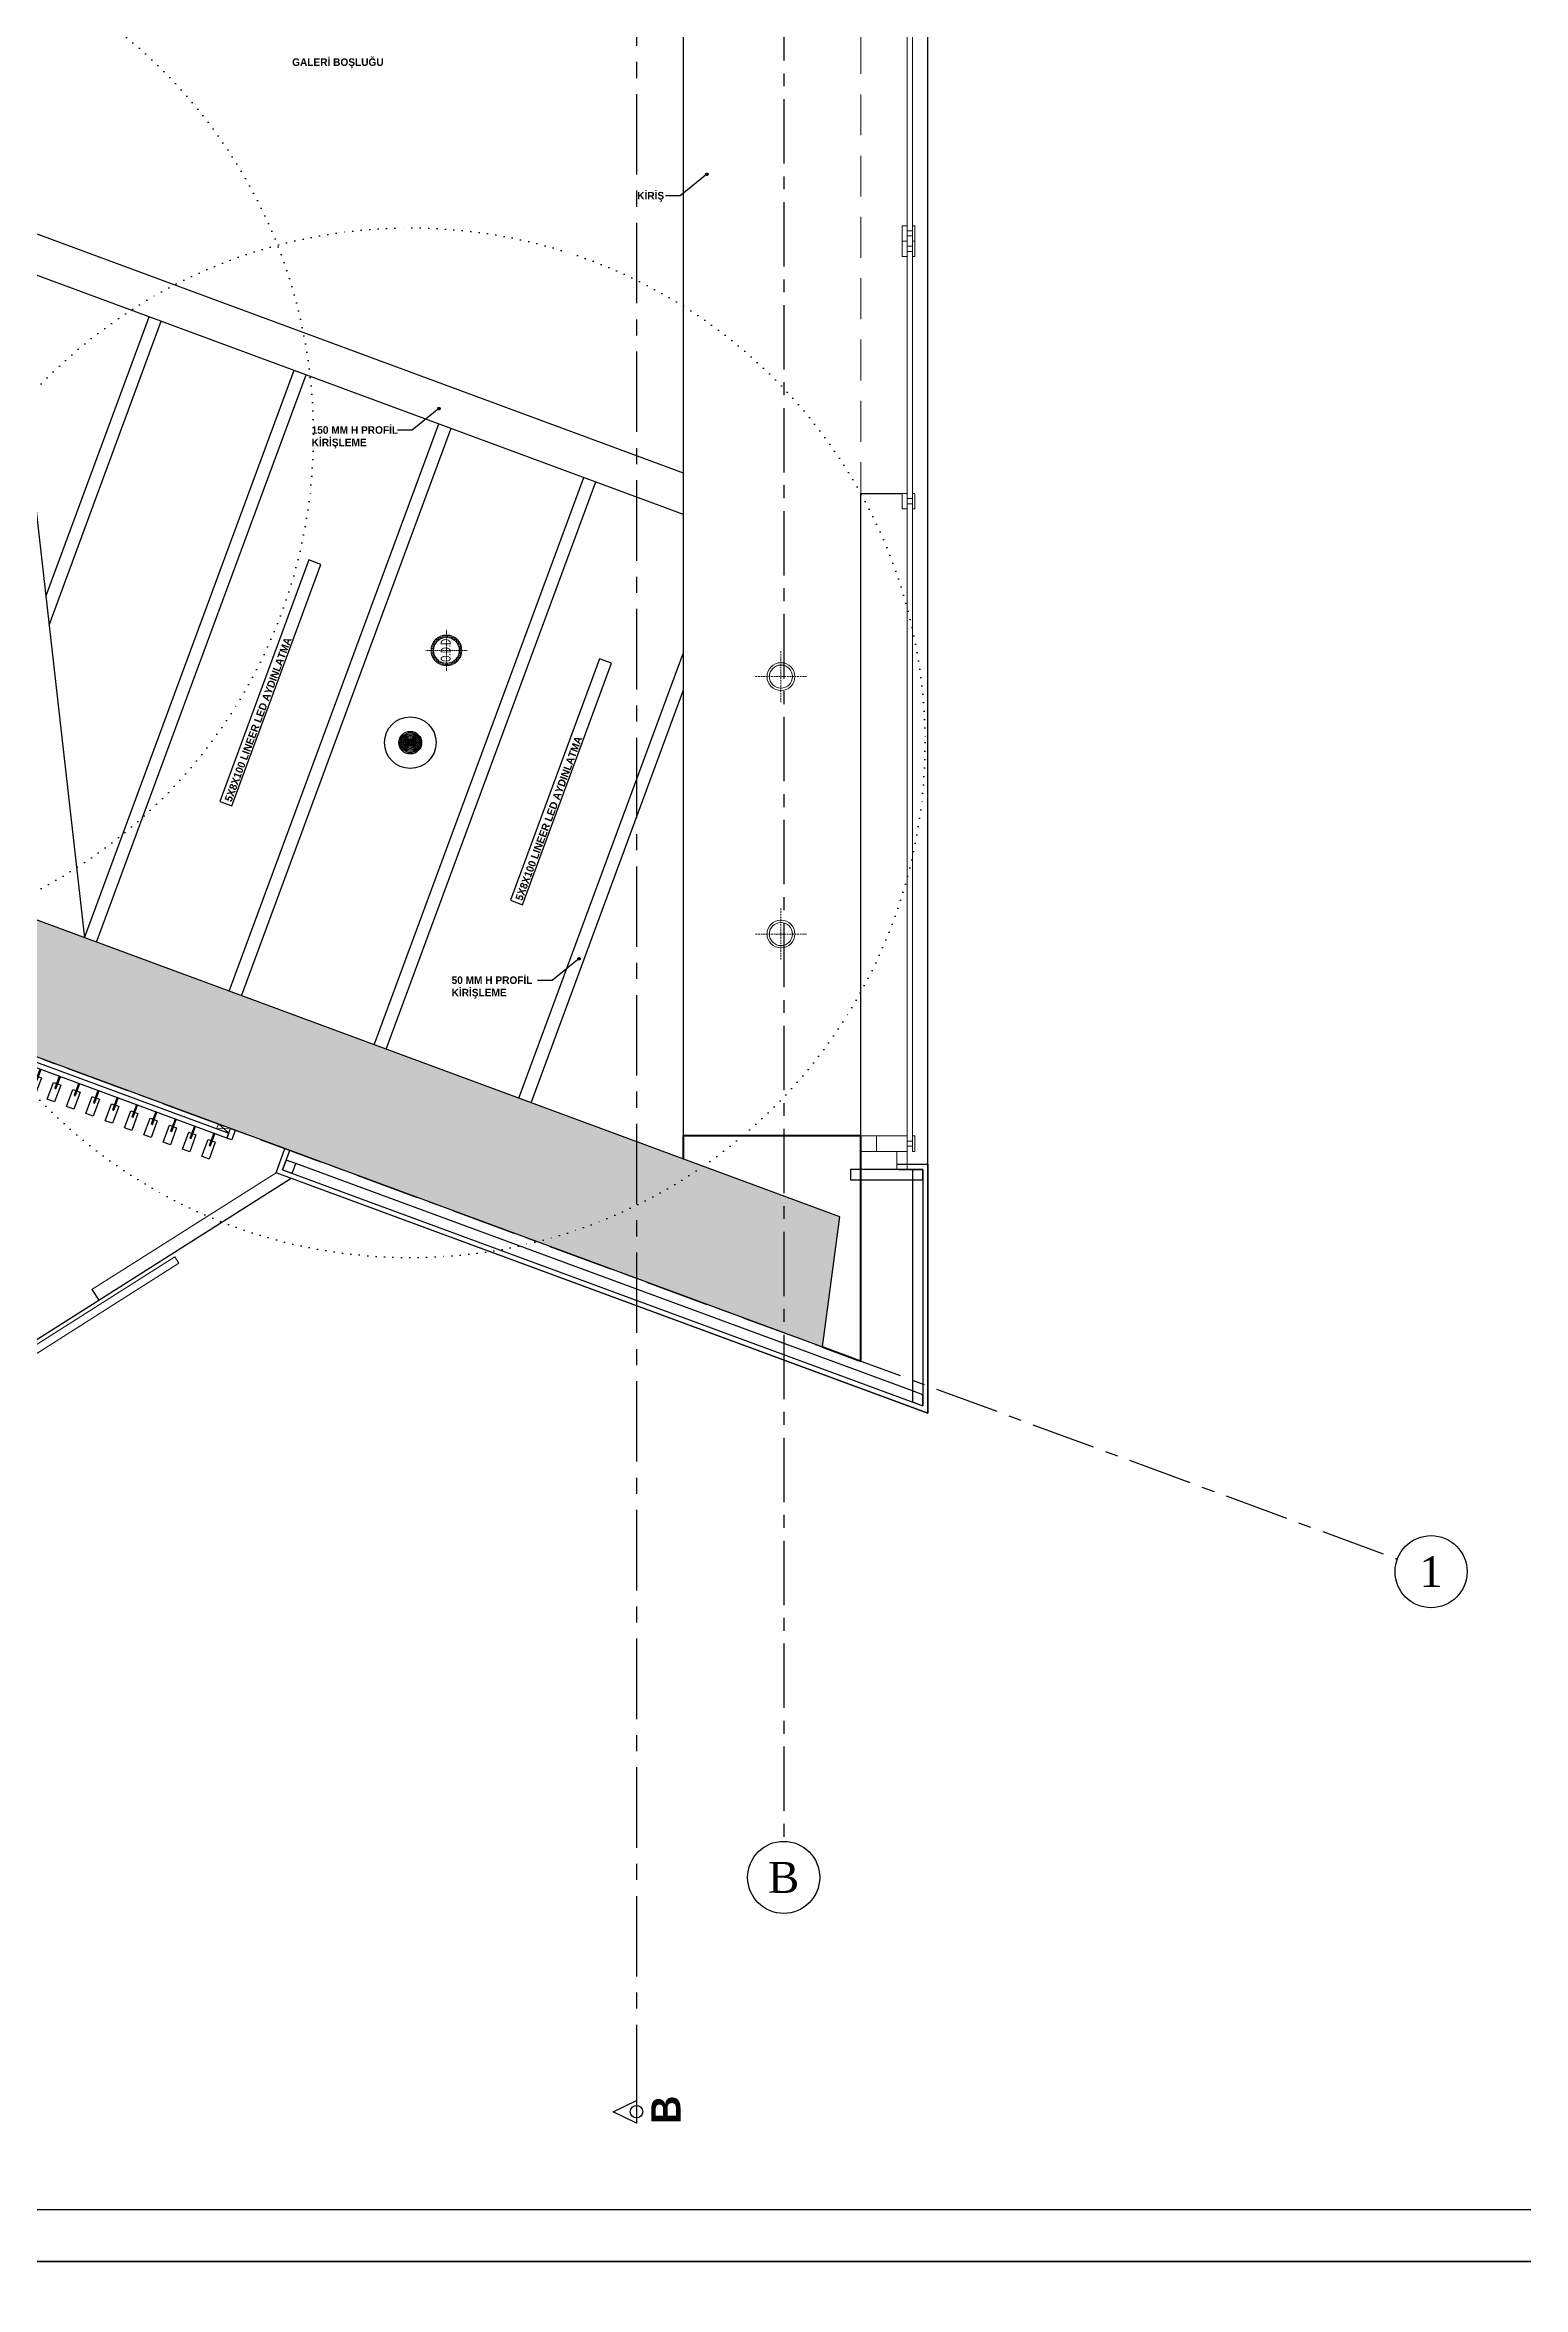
# Model space of a CAD drawing. Header units: millimetres. Extents: x 933584 to 974011, y 4545988 to 4553664.
# Drawn here: x 943651 to 944225, y 4549845 to 4550716 of the extents above; entities that cross this region are included whole.
import ezdxf
from ezdxf.enums import TextEntityAlignment as Align

# ---------------------------------------------------------------- set-up
doc = ezdxf.new("R2010")
doc.units = ezdxf.units.MM
for name, pattern in [('( Hidden )', [0.375, 0.25, -0.125]), ('CENTER', [2, 1.25, -0.25, 0.25, -0.25]), ('DOT2', [3.175, 0, -3.175]), ('HIDDEN', [9.525, 6.35, -3.175]), ('HIDDEN2', [4.7625, 3.175, -1.5875])]:
    doc.linetypes.add(name, pattern=pattern)
doc.layers.get('0').update_dxf_attribs({"color": 255})
for name, color, linetype in [('0-CSX-CXS_20', 14, 'CENTER'), ('0-HSL-HTC_200', 1, 'Continuous'), ('0-HSL-SLD', 252, 'Continuous'), ('0-LNS-SLN', 6, 'Continuous'), ('0-LNS-VLF', 11, 'Continuous'), ('0-TXT-XBX_20', 3, 'Continuous'), ('2-SPS-RCN', 2, 'Continuous'), ('2-SPS-STC', 3, 'Continuous'), ('_MSMEP_YT_SPRİNKLER-Details', 7, 'Continuous')]:
    doc.layers.add(name, color=color, linetype=linetype)
for name, color, linetype, lineweight in [('0-ONK-YANGIN DEDEKTÖRÜ', 4, 'Continuous', 5), ('12-ONK_AYDINLATMA', 1, 'Continuous', 5), ('2-SPS-IBW', 5, 'Continuous', 40), ('3-OPN-WDR', 4, 'Continuous', 18), ('_MSMEP_YT_SPRİNKLER', 1, 'Continuous', 30), ('cam kolon', 80, 'Continuous', 25), ('DOĞRAMA', 8, 'Continuous', 15), ('mimariKIRIS', 251, 'HIDDEN2', 0), ('S_PROFILE-M.', 130, 'Continuous', 0), ('SFP CAM', 8, 'Continuous', 9), ('SFP DUVAR', 8, 'Continuous', 30)]:
    doc.layers.add(name, color=color, linetype=linetype, lineweight=lineweight)
doc.styles.add('Century Gothic_B_3', font='GOTHICB.TTF', dxfattribs={"height": 4})
doc.styles.add('dim_romans_50', font='swissl.ttf', dxfattribs={"width": 0.6, "height": 5})
doc.styles.get("Standard").update_dxf_attribs({"font": 'times.ttf'})
pattern_1 = [(45, (935301.9395, 4553293.885), (-4.490128, 4.490128), []), (45, (935306.4297, 4553293.885), (-4.490128, 4.490128), [3.175, -1.5875])]

# ---------------------------------------------------------------- blocks, each defined once
blk = doc.blocks.new('A$C252E1D81')
at = {"layer": 'DOĞRAMA', "color": 253, "true_color": 0xadadad}
for points in [[(6, 20), (0, 20), (0, 21), (6, 21)], [(0, 0), (6, 0), (6, 6), (0, 6)]]:
    blk.add_lwpolyline(points, close=True, dxfattribs=at)
blk.add_lwpolyline([(6, 6), (6, 18), (4, 18), (4, 20), (2, 20), (2, 18), (0, 18), (0, 6), (6, 6)], dxfattribs=at)
blk = doc.blocks.new('XVBZDVBZDVB')
at = {"layer": '3-OPN-WDR'}
for p, q in [((934681.85, 4553286.61), (934681.84, 4553740.25)), ((934683.85, 4553289.61), (934683.85, 4553740.25))]:
    blk.add_line(p, q, dxfattribs=at)
for points in [[(934679.85, 4553640.25), (934681.85, 4553640.25), (934681.85, 4553642.25), (934683.85, 4553642.25), (934683.85, 4553644.25), (934681.85, 4553644.25), (934681.85, 4553646.25), (934679.85, 4553646.25), (934679.85, 4553640.25)], [(934679.85, 4553634.25), (934681.85, 4553634.25), (934681.85, 4553636.25), (934683.85, 4553636.25), (934683.85, 4553638.25), (934681.85, 4553638.25), (934681.85, 4553640.25), (934679.85, 4553640.25), (934679.85, 4553634.25)], [(934679.85, 4553536.25), (934681.85, 4553536.25), (934681.85, 4553538.25), (934683.85, 4553538.25), (934683.85, 4553540.25), (934681.85, 4553540.25), (934681.85, 4553542.25), (934679.85, 4553542.25), (934679.85, 4553536.25)]]:
    blk.add_lwpolyline(points, dxfattribs=at)
for points in [[(934683.85, 4553640.25), (934683.85, 4553646.25), (934684.85, 4553646.25), (934684.85, 4553640.25)], [(934683.85, 4553634.25), (934683.85, 4553640.25), (934684.85, 4553640.25), (934684.85, 4553634.25)], [(934683.85, 4553536.25), (934683.85, 4553542.25), (934684.85, 4553542.25), (934684.85, 4553536.25)], [(934681.85, 4553286.61), (934677.85, 4553286.61), (934677.85, 4553279.61), (934681.85, 4553279.61)]]:
    blk.add_lwpolyline(points, close=True, dxfattribs=at)
at = {"layer": '3-OPN-WDR', "rotation": 270.0000000133402}
blk.add_blockref('A$C252E1D81', (934663.85, 4553292.61), dxfattribs=at)
blk = doc.blocks.new('aksno_20')
at = {"layer": '0-TXT-XBX_20'}
blk.add_circle((0, 0), 7, dxfattribs=at)
blk.add_attdef('AKSNO', text='', height=6).set_placement((0, 0), align=Align.MIDDLE_CENTER)
blk = doc.blocks.new('ZVBXZDVB')
at = {"layer": '0-CSX-CXS_20', "ltscale": 20}
for points in [[(934637.85, 4552835.4), (934637.85, 4551518.59)], [(933721.5, 4552054.44), (934876.25, 4551628.21)]]:
    blk.add_lwpolyline(points, dxfattribs=at)
at = {"layer": '0-TXT-XBX_20'}
ref = blk.add_blockref('aksno_20', (934889.39, 4551623.36), dxfattribs=dict(at, xscale=2, yscale=2, zscale=2))
ref.add_attrib('AKSNO', '1', dxfattribs={"color": 7, "height": 12}).set_placement((934889.39, 4551623.36), align=Align.MIDDLE_CENTER)
ref = blk.add_blockref('aksno_20', (934637.85, 4551504.59), dxfattribs=dict(at, xscale=2, yscale=2, zscale=2))
ref.add_attrib('AKSNO', 'B', dxfattribs={"color": 7, "height": 12}).set_placement((934637.85, 4551504.59), align=Align.MIDDLE_CENTER)
blk = doc.blocks.new('xcvxcbv-flatten-1')
at = {"layer": '2-SPS-IBW'}
blk.add_lwpolyline([(934652.94, 4550373.38), (934667.85, 4550367.88), (934667.85, 4550455.35), (934598.85, 4550455.35), (934598.85, 4550446.4)], dxfattribs=at)
blk = doc.blocks.new('XCVBXCVBXZ-flatten-1')
at = {"ltscale": 0.5}
blk.add_line((934369.11, 4553233.01), (934371.79, 4553228.79), dxfattribs=at)
at = {"layer": 'cam kolon', "color": 252, "linetype": 'ByBlock'}
for p, q in [((934440.61, 4553278.33), (934444.07, 4553287.72)), ((934443.18, 4553279.52), (934445.95, 4553287.02))]:
    blk.add_line(p, q, dxfattribs=at)
at = {"layer": 'SFP CAM', "color": 252}
for p, q in [((934440.61, 4553278.33), (934369.11, 4553233.01)), ((934446.51, 4553276.16), (934371.79, 4553228.79))]:
    blk.add_line(p, q, dxfattribs=at)
blk.add_lwpolyline([(934318.44, 4553189.64), (934402.9, 4553243.18), (934401.29, 4553245.72), (934316.83, 4553192.18)], close=True, dxfattribs=at)
blk = doc.blocks.new('XVCXZVBXCVB-flatten-1')
at = {"layer": '0-LNS-SLN', "linetype": 'ByBlock'}
for p, q in [((938485.49, 4549170.68), (938734.16, 4549078.99)), ((938730.16, 4549084.73), (938490.63, 4549173.05)), ((938730.16, 4549170.77), (938710.16, 4549170.77)), ((938724.72, 4549170.77), (938734.16, 4549170.77)), ((938734.16, 4549170.77), (938734.16, 4549078.99)), ((938710.16, 4549166.77), (938730.16, 4549166.77)), ((938730.16, 4549166.77), (938730.16, 4549080.46))]:
    blk.add_line(p, q, dxfattribs=at)
for points in [[(938490.63, 4549173.05), (938486.87, 4549174.43), (938485.49, 4549170.68), (938489.24, 4549169.29)], [(938710.16, 4549170.77), (938706.16, 4549170.77), (938706.16, 4549166.77), (938710.16, 4549166.77)], [(938734.16, 4549170.77), (938730.16, 4549170.77), (938730.16, 4549166.77), (938734.16, 4549166.77)], [(938734.16, 4549083.25), (938730.16, 4549084.73), (938730.16, 4549080.46), (938734.16, 4549078.99)]]:
    blk.add_lwpolyline(points, close=True, dxfattribs=at)
at = {"layer": 'cam kolon', "color": 252, "linetype": 'ByBlock'}
blk.add_lwpolyline([(938724.16, 4549172.77), (938736.16, 4549172.77), (938736.16, 4549076.12), (938482.92, 4549169.49), (938486.39, 4549178.89)], dxfattribs=at)
blk = doc.blocks.new('vbcvbxb-flatten-1')
for points in [[(938159.09, 4549292.15), (938156.67, 4549285.58), (938153.85, 4549286.62), (938156.28, 4549293.19), (938157.45, 4549292.76), (938156.76, 4549290.88), (938157.22, 4549290.71), (938157.92, 4549292.58)], [(938157.22, 4549290.71), (938158.96, 4549295.4), (938158.49, 4549295.57), (938156.76, 4549290.88)], [(938164.73, 4549287.94), (938166.46, 4549292.63), (938165.99, 4549292.8), (938164.26, 4549288.11)], [(938166.6, 4549289.38), (938164.17, 4549282.81), (938161.36, 4549283.85), (938163.78, 4549290.42), (938164.95, 4549289.99), (938164.26, 4549288.11), (938164.73, 4549287.94), (938165.42, 4549289.81)], [(938174.1, 4549286.61), (938171.68, 4549280.04), (938168.86, 4549281.08), (938171.29, 4549287.65), (938172.46, 4549287.22), (938171.77, 4549285.34), (938172.23, 4549285.17), (938172.93, 4549287.04)], [(938172.23, 4549285.17), (938173.97, 4549289.86), (938173.5, 4549290.03), (938171.77, 4549285.34)], [(938181.61, 4549283.84), (938179.18, 4549277.27), (938176.37, 4549278.31), (938178.79, 4549284.88), (938179.96, 4549284.45), (938179.27, 4549282.57), (938179.74, 4549282.4), (938180.43, 4549284.27)], [(938179.74, 4549282.4), (938181.47, 4549287.09), (938181, 4549287.26), (938179.27, 4549282.57)], [(938187.25, 4549279.63), (938188.98, 4549284.32), (938188.51, 4549284.49), (938186.78, 4549279.8)], [(938189.11, 4549281.07), (938186.69, 4549274.5), (938183.87, 4549275.54), (938186.3, 4549282.11), (938187.47, 4549281.68), (938186.78, 4549279.8), (938187.25, 4549279.63), (938187.94, 4549281.5)], [(938196.62, 4549278.3), (938194.19, 4549271.73), (938191.38, 4549272.77), (938193.8, 4549279.34), (938194.97, 4549278.9), (938194.28, 4549277.03), (938194.75, 4549276.86), (938195.44, 4549278.73)], [(938194.75, 4549276.86), (938196.48, 4549281.55), (938196.01, 4549281.72), (938194.28, 4549277.03)], [(938204.12, 4549275.53), (938201.7, 4549268.96), (938198.88, 4549270), (938201.31, 4549276.57), (938202.48, 4549276.13), (938201.79, 4549274.26), (938202.26, 4549274.09), (938202.95, 4549275.96)], [(938202.26, 4549274.09), (938203.99, 4549278.78), (938203.52, 4549278.95), (938201.79, 4549274.26)], [(938209.76, 4549271.32), (938211.49, 4549276.01), (938211.02, 4549276.18), (938209.29, 4549271.49)], [(938211.63, 4549272.76), (938209.2, 4549266.19), (938206.39, 4549267.23), (938208.81, 4549273.8), (938209.98, 4549273.36), (938209.29, 4549271.49), (938209.76, 4549271.32), (938210.45, 4549273.19)], [(938219.13, 4549269.99), (938216.71, 4549263.42), (938213.89, 4549264.46), (938216.32, 4549271.03), (938217.49, 4549270.59), (938216.8, 4549268.72), (938217.27, 4549268.54), (938217.96, 4549270.42)], [(938217.27, 4549268.54), (938219, 4549273.24), (938218.53, 4549273.41), (938216.8, 4549268.72)], [(938226.64, 4549267.22), (938224.21, 4549260.65), (938221.4, 4549261.69), (938223.82, 4549268.26), (938224.99, 4549267.82), (938224.3, 4549265.95), (938224.77, 4549265.77), (938225.46, 4549267.65)], [(938224.77, 4549265.77), (938226.5, 4549270.47), (938226.03, 4549270.64), (938224.3, 4549265.95)], [(938232.28, 4549263), (938234.01, 4549267.7), (938233.54, 4549267.87), (938231.81, 4549263.18)], [(938234.14, 4549264.45), (938231.72, 4549257.88), (938228.9, 4549258.92), (938231.33, 4549265.49), (938232.5, 4549265.05), (938231.81, 4549263.18), (938232.28, 4549263), (938232.97, 4549264.88)], [(938241.65, 4549261.68), (938239.22, 4549255.11), (938236.41, 4549256.15), (938238.83, 4549262.72), (938240, 4549262.28), (938239.31, 4549260.41), (938239.78, 4549260.23), (938240.47, 4549262.11)], [(938239.78, 4549260.23), (938241.51, 4549264.92), (938241.04, 4549265.1), (938239.31, 4549260.41)], [(938249.15, 4549258.91), (938246.73, 4549252.34), (938243.91, 4549253.38), (938246.34, 4549259.95), (938247.51, 4549259.51), (938246.82, 4549257.64), (938247.29, 4549257.46), (938247.98, 4549259.34)], [(938247.29, 4549257.46), (938249.02, 4549262.15), (938248.55, 4549262.33), (938246.82, 4549257.64)], [(938256.66, 4549256.14), (938254.23, 4549249.57), (938251.42, 4549250.61), (938253.84, 4549257.18), (938255.01, 4549256.74), (938254.32, 4549254.87), (938254.79, 4549254.69), (938255.48, 4549256.57)], [(938254.79, 4549254.69), (938256.52, 4549259.38), (938256.05, 4549259.56), (938254.32, 4549254.87)], [(938264.16, 4549253.37), (938261.74, 4549246.8), (938258.92, 4549247.84), (938261.35, 4549254.41), (938262.52, 4549253.97), (938261.83, 4549252.1), (938262.3, 4549251.92), (938262.99, 4549253.8)], [(938262.3, 4549251.92), (938264.03, 4549256.61), (938263.56, 4549256.79), (938261.83, 4549252.1)], [(938271.67, 4549250.6), (938269.24, 4549244.03), (938266.43, 4549245.07), (938268.85, 4549251.64), (938270.02, 4549251.2), (938269.33, 4549249.33), (938269.8, 4549249.15), (938270.49, 4549251.03)], [(938269.8, 4549249.15), (938271.53, 4549253.84), (938271.06, 4549254.02), (938269.33, 4549249.33)], [(938279.17, 4549247.83), (938276.75, 4549241.26), (938273.93, 4549242.3), (938276.36, 4549248.87), (938277.53, 4549248.43), (938276.84, 4549246.56), (938277.31, 4549246.38), (938278, 4549248.26)], [(938277.31, 4549246.38), (938279.04, 4549251.07), (938278.57, 4549251.25), (938276.84, 4549246.56)], [(938284.81, 4549243.61), (938286.54, 4549248.3), (938286.07, 4549248.48), (938284.34, 4549243.79)], [(938286.68, 4549245.06), (938284.25, 4549238.49), (938281.44, 4549239.53), (938283.86, 4549246.1), (938285.03, 4549245.66), (938284.34, 4549243.79), (938284.81, 4549243.61), (938285.5, 4549245.49)], [(938294.18, 4549242.29), (938291.76, 4549235.72), (938288.94, 4549236.76), (938291.37, 4549243.33), (938292.54, 4549242.89), (938291.85, 4549241.02), (938292.32, 4549240.84), (938293.01, 4549242.72)], [(938292.32, 4549240.84), (938294.05, 4549245.53), (938293.58, 4549245.71), (938291.85, 4549241.02)], [(938301.69, 4549239.52), (938299.26, 4549232.95), (938296.45, 4549233.99), (938298.87, 4549240.55), (938300.04, 4549240.12), (938299.35, 4549238.25), (938299.82, 4549238.07), (938300.51, 4549239.95)], [(938299.82, 4549238.07), (938301.55, 4549242.76), (938301.08, 4549242.94), (938299.35, 4549238.25)], [(938307.33, 4549235.3), (938309.06, 4549239.99), (938308.59, 4549240.17), (938306.86, 4549235.48)], [(938309.19, 4549236.75), (938306.77, 4549230.18), (938303.95, 4549231.22), (938306.38, 4549237.78), (938307.55, 4549237.35), (938306.86, 4549235.48), (938307.33, 4549235.3), (938308.02, 4549237.18)], [(938316.7, 4549233.98), (938314.27, 4549227.41), (938311.46, 4549228.45), (938313.88, 4549235.01), (938315.06, 4549234.58), (938314.36, 4549232.71), (938314.83, 4549232.53), (938315.52, 4549234.41)], [(938314.83, 4549232.53), (938316.56, 4549237.22), (938316.09, 4549237.4), (938314.36, 4549232.71)], [(938324.2, 4549231.21), (938321.78, 4549224.64), (938318.96, 4549225.68), (938321.39, 4549232.24), (938322.56, 4549231.81), (938321.87, 4549229.94), (938322.34, 4549229.76), (938323.03, 4549231.64)], [(938322.34, 4549229.76), (938324.07, 4549234.45), (938323.6, 4549234.63), (938321.87, 4549229.94)], [(938329.84, 4549226.99), (938331.57, 4549231.68), (938331.1, 4549231.86), (938329.37, 4549227.16)], [(938331.71, 4549228.44), (938329.28, 4549221.87), (938326.47, 4549222.91), (938328.89, 4549229.47), (938330.07, 4549229.04), (938329.37, 4549227.16), (938329.84, 4549226.99), (938330.53, 4549228.87)], [(938339.21, 4549225.67), (938336.79, 4549219.1), (938333.97, 4549220.14), (938336.4, 4549226.7), (938337.57, 4549226.27), (938336.88, 4549224.39), (938337.35, 4549224.22), (938338.04, 4549226.1)], [(938337.35, 4549224.22), (938339.08, 4549228.91), (938338.61, 4549229.09), (938336.88, 4549224.39)], [(938346.72, 4549222.89), (938344.29, 4549216.33), (938341.48, 4549217.37), (938343.9, 4549223.93), (938345.08, 4549223.5), (938344.38, 4549221.62), (938344.85, 4549221.45), (938345.54, 4549223.33)], [(938344.85, 4549221.45), (938346.58, 4549226.14), (938346.11, 4549226.32), (938344.38, 4549221.62)], [(938352.36, 4549218.68), (938354.09, 4549223.37), (938353.62, 4549223.55), (938351.89, 4549218.85)], [(938354.22, 4549220.12), (938351.8, 4549213.56), (938348.98, 4549214.6), (938351.41, 4549221.16), (938352.58, 4549220.73), (938351.89, 4549218.85), (938352.36, 4549218.68), (938353.05, 4549220.56)], [(938361.73, 4549217.35), (938359.3, 4549210.79), (938356.49, 4549211.83), (938358.91, 4549218.39), (938360.09, 4549217.96), (938359.39, 4549216.08), (938359.86, 4549215.91), (938360.55, 4549217.79)], [(938359.86, 4549215.91), (938361.59, 4549220.6), (938361.12, 4549220.77), (938359.39, 4549216.08)], [(938369.23, 4549214.58), (938366.81, 4549208.02), (938363.99, 4549209.06), (938366.42, 4549215.62), (938367.59, 4549215.19), (938366.9, 4549213.31), (938367.37, 4549213.14), (938368.06, 4549215.02)], [(938367.37, 4549213.14), (938369.1, 4549217.83), (938368.63, 4549218), (938366.9, 4549213.31)], [(938374.87, 4549210.37), (938376.6, 4549215.06), (938376.13, 4549215.23), (938374.4, 4549210.54)], [(938376.74, 4549211.81), (938374.31, 4549205.25), (938371.5, 4549206.29), (938373.92, 4549212.85), (938375.1, 4549212.42), (938374.4, 4549210.54), (938374.87, 4549210.37), (938375.56, 4549212.25)], [(938384.24, 4549209.04), (938381.82, 4549202.48), (938379, 4549203.52), (938381.43, 4549210.08), (938382.6, 4549209.65), (938381.91, 4549207.77), (938382.38, 4549207.6), (938383.07, 4549209.48)], [(938382.38, 4549207.6), (938384.11, 4549212.29), (938383.64, 4549212.46), (938381.91, 4549207.77)], [(938391.75, 4549206.27), (938389.32, 4549199.71), (938386.51, 4549200.75), (938388.93, 4549207.31), (938390.11, 4549206.88), (938389.41, 4549205), (938389.88, 4549204.83), (938390.57, 4549206.71)], [(938389.88, 4549204.83), (938391.61, 4549209.52), (938391.14, 4549209.69), (938389.41, 4549205)], [(938397.39, 4549202.06), (938399.12, 4549206.75), (938398.65, 4549206.92), (938396.92, 4549202.23)], [(938399.25, 4549203.5), (938396.83, 4549196.94), (938394.01, 4549197.98), (938396.44, 4549204.54), (938397.61, 4549204.11), (938396.92, 4549202.23), (938397.39, 4549202.06), (938398.08, 4549203.94)], [(938406.76, 4549200.73), (938404.33, 4549194.17), (938401.52, 4549195.21), (938403.94, 4549201.77), (938405.12, 4549201.34), (938404.42, 4549199.46), (938404.89, 4549199.29), (938405.59, 4549201.17)], [(938404.89, 4549199.29), (938406.62, 4549203.98), (938406.15, 4549204.15), (938404.42, 4549199.46)], [(938414.26, 4549197.96), (938411.84, 4549191.4), (938409.02, 4549192.43), (938411.45, 4549199), (938412.62, 4549198.57), (938411.93, 4549196.69), (938412.4, 4549196.52), (938413.09, 4549198.4)], [(938412.4, 4549196.52), (938414.13, 4549201.21), (938413.66, 4549201.38), (938411.93, 4549196.69)], [(938421.77, 4549195.19), (938419.34, 4549188.63), (938416.53, 4549189.66), (938418.95, 4549196.23), (938420.13, 4549195.8), (938419.43, 4549193.92), (938419.9, 4549193.75), (938420.6, 4549195.63)], [(938419.9, 4549193.75), (938421.63, 4549198.44), (938421.17, 4549198.61), (938419.43, 4549193.92)], [(938429.27, 4549192.42), (938426.85, 4549185.86), (938424.03, 4549186.89), (938426.46, 4549193.46), (938427.63, 4549193.03), (938426.94, 4549191.15), (938427.41, 4549190.98), (938428.1, 4549192.86)], [(938427.41, 4549190.98), (938429.14, 4549195.67), (938428.67, 4549195.84), (938426.94, 4549191.15)], [(938436.78, 4549189.65), (938434.35, 4549183.09), (938431.54, 4549184.12), (938433.96, 4549190.69), (938435.14, 4549190.26), (938434.44, 4549188.38), (938434.91, 4549188.21), (938435.61, 4549190.09)], [(938434.91, 4549188.21), (938436.64, 4549192.9), (938436.18, 4549193.07), (938434.44, 4549188.38)], [(938444.28, 4549186.88), (938441.86, 4549180.32), (938439.04, 4549181.35), (938441.47, 4549187.92), (938442.64, 4549187.49), (938441.95, 4549185.61), (938442.42, 4549185.44), (938443.11, 4549187.32)], [(938442.42, 4549185.44), (938444.15, 4549190.13), (938443.68, 4549190.3), (938441.95, 4549185.61)], [(938449.92, 4549182.67), (938451.65, 4549187.36), (938451.19, 4549187.53), (938449.45, 4549182.84)], [(938451.79, 4549184.11), (938449.36, 4549177.55), (938446.55, 4549178.58), (938448.97, 4549185.15), (938450.15, 4549184.72), (938449.45, 4549182.84), (938449.92, 4549182.67), (938450.62, 4549184.54)], [(938459.29, 4549181.34), (938456.87, 4549174.77), (938454.06, 4549175.81), (938456.48, 4549182.38), (938457.65, 4549181.95), (938456.96, 4549180.07), (938457.43, 4549179.9), (938458.12, 4549181.77)], [(938457.43, 4549179.9), (938459.16, 4549184.59), (938458.69, 4549184.76), (938456.96, 4549180.07)], [(938465.69, 4549182.18), (938463.81, 4549182.87), (938465.2, 4549186.63), (938467.08, 4549185.93)]]:
    blk.add_lwpolyline(points, close=True)
blk.add_lwpolyline([(938157.77, 4549297.97), (938464.51, 4549184.75), (938463.81, 4549182.87), (938157.08, 4549296.09)])
at = {"layer": 'S_PROFILE-M.', "ltscale": 10}
for p, q in [((938460.54, 4549188.43), (938464.51, 4549184.75)), ((938459.82, 4549186.48), (938465.23, 4549186.7))]:
    blk.add_line(p, q, dxfattribs=at)
blk.add_lwpolyline([(938460.54, 4549188.43), (938465.23, 4549186.7), (938464.51, 4549184.75), (938459.82, 4549186.48)], close=True, dxfattribs=at)
blk = doc.blocks.new('fdvd-flatten-1')
at = {"layer": '2-SPS-RCN'}
for points in [[(934001.85, 4551228.49), (933863.85, 4551228.49), (933863.85, 4551168.49), (934001.85, 4551168.49)], [(934667.85, 4551223.49), (934203.85, 4551223.49), (934203.85, 4551173.49), (934667.85, 4551173.49)], [(934652.94, 4550373.38), (934659.71, 4550423.91), (934030.31, 4550656.51), (934013, 4550609.59)]]:
    blk.add_lwpolyline(points, close=True, dxfattribs=at)
blk = doc.blocks.new('asdvdsv')
at = {"layer": '0-HSL-HTC_200'}
h = blk.add_hatch(dxfattribs=at)
h.set_pattern_fill('ANSI33', color=256)
h.set_pattern_definition(pattern_1)
h.paths.add_polyline_path([(939101.85, 4551065.75), (938963.85, 4551065.75), (938963.85, 4551005.75), (939101.85, 4551005.75)])
h = blk.add_hatch(dxfattribs=at)
h.set_pattern_fill('ANSI33', color=256)
h.set_pattern_definition(pattern_1)
h.paths.add_polyline_path([(939767.85, 4551060.75), (939303.85, 4551060.75), (939303.85, 4551010.75), (939767.85, 4551010.75)])
h = blk.add_hatch(dxfattribs=at)
h.set_pattern_fill('ANSI33', color=256)
h.set_pattern_definition(pattern_1)
h.paths.add_polyline_path([(939752.94, 4550210.64), (939759.71, 4550261.17), (939130.31, 4550493.76), (939113, 4550446.85)])
blk.add_blockref('fdvd-flatten-1', (5100, -162.74))
blk = doc.blocks.new('vbxcb')
at = {"layer": 'mimariKIRIS', "ltscale": 5}
for points in [[(942546.16, 4549951.91), (942747.49, 4549951.91)], [(942546.16, 4549901.91), (942747.49, 4549901.91)], [(942835.91, 4549901.91), (942876.99, 4549538.97), (943141.16, 4549441.35)], [(943141.16, 4549174.82), (943141.16, 4549901.91)], [(943195.25, 4549101.8), (943210.16, 4549096.29), (943210.16, 4549901.91)], [(942590.28, 4549378.4), (942466.16, 4549548.96), (942466.16, 4549896.91)]]:
    blk.add_lwpolyline(points, dxfattribs=at)
at = {"layer": 'SFP DUVAR', "color": 252}
blk.add_lwpolyline([(943197.52, 4549116.8), (943197.58, 4549116.78)], dxfattribs=at)
blk = doc.blocks.new('*U1486')
at = {"layer": '_MSMEP_YT_SPRİNKLER-Details', "color": 1, "linetype": 'Continuous', "lineweight": -3}
for p, q in [((24500, 73133.6), (24491, 73133.6)), ((24491, 73133.6), (24497, 73133.6)), ((24500, 73133.6), (24491, 73133.6)), ((24491, 73133.6), (24497, 73133.6)), ((24497, 73133.6), (24497, 73133.6)), ((24497, 73133.6), (24503, 73133.6)), ((24497, 73133.6), (24497, 73133.6)), ((24497, 73133.6), (24503, 73133.6)), ((24509, 73133.6), (24500, 73133.6)), ((24509, 73133.6), (24500, 73133.6)), ((24503, 73133.6), (24503, 73133.6)), ((24503, 73133.6), (24509, 73133.6)), ((24503, 73133.6), (24503, 73133.6)), ((24503, 73133.6), (24509, 73133.6))]:
    blk.add_line(p, q, dxfattribs=at)
blk.add_circle((24500, 73133.6), 10, dxfattribs=at)
for major_axis in [(0, 100), (0, 43.9), (0, 38.9), (0, 33.9), (0, 28.9), (0, 23.9), (0, 18.9), (0, 13.9), (0, 8.95), (0, 3.95)]:
    blk.add_ellipse((24500, 73133.6), major_axis=major_axis, ratio=1, start_param=-1.570796, end_param=4.712389, dxfattribs=at)
blk = doc.blocks.new('YANGIN DEDEKTÖRÜ 1')
at = {"ltscale": 0.5}
h = blk.add_hatch(dxfattribs=at)
h.set_pattern_fill('ANGLE', color=256, scale=0.1)
h.set_pattern_definition([(0, (20756.2821, -51249.2567), (0, 0.6985), [0.508, -0.1905]), (90, (20756.2821, -51249.2567), (-0.6985, 4e-17), [0.508, -0.1905])])
edge = h.paths.add_edge_path(flags=17)
edge.add_arc((34913.45, -137395.48), 5, 0, 360)
edge = h.paths.add_edge_path()
edge.add_arc((34913.45, -137395.48), 6, 0, 360)
at = {"linetype": '( Hidden )', "ltscale": 2}
for points in [[(34913.45, -137403.48), (34913.45, -137387.48)], [(34905.45, -137395.48), (34921.45, -137395.48)]]:
    blk.add_lwpolyline(points, dxfattribs=at)
for radius in [6, 5]:
    blk.add_circle((34913.45, -137395.48), radius)
at = {"insert": (34908.97, -137393.26), "char_height": 3.832, "attachment_point": 1, "style": 'dim_romans_50'}
blk.add_mtext_dynamic_manual_height_columns('O.D.D.', width=12.8736, gutter_width=18.14, heights=[0], dxfattribs=at)
blk = doc.blocks.new('12 lik sıva üstü aydınlatma')
at = {"linetype": '( Hidden )', "ltscale": 3}
for points in [[(5935.81, -154395.28), (5935.81, -154417.28)], [(5924.81, -154406.28), (5946.81, -154406.28)]]:
    blk.add_lwpolyline(points, dxfattribs=at)
for radius in [6, 5]:
    blk.add_circle((5935.81, -154406.28), radius)
blk = doc.blocks.new('CXVBXCBXCB')
at = {"linetype": 'CENTER', "ltscale": 25}
blk.add_lwpolyline([(936604.05, 4552635.39), (936604.05, 4551251.6)], dxfattribs=at)
blk.add_lwpolyline([(936604.05, 4551247.18), (936594.96, 4551251.6), (936604.05, 4551256.02), (936604.05, 4551247.18)])
blk.add_circle((936604.05, 4551251.6), 2.41)
at = {"linetype": 'CENTER', "ltscale": 10, "insert": (936609.76, 4553142.81), "char_height": 11.3933, "width": 1895.9693, "attachment_point": 3, "rotation": 90, "line_spacing_factor": 0.984502, "style": 'Century Gothic_B_3'}
blk.add_mtext('\\pxql;{\\fFranklin Gothic Book|b1|i0|c162|p34;B}', dxfattribs=at)

msp = doc.modelspace()

# ---------------------------------------------------------------- hatches: boundary and pattern name
at = {"layer": '0-LNS-VLF', "linetype": 'HIDDEN', "ltscale": 0.5}
h = msp.add_hatch(color=256, dxfattribs=at)
h.dxf.hatch_style = 1
edge = h.paths.add_edge_path()
edge.add_arc((943908, 4550666.22), 0.467, 0, 360)
h = msp.add_hatch(color=256, dxfattribs=at)
h.dxf.hatch_style = 1
edge = h.paths.add_edge_path()
edge.add_arc((943803.93, 4550575.19), 0.467, 0, 360)
h = msp.add_hatch(color=256, dxfattribs=at)
h.dxf.hatch_style = 1
edge = h.paths.add_edge_path()
edge.add_arc((943858.32, 4550361.45), 0.467, 0, 360)

# ---------------------------------------------------------------- linework, layer by layer
at = {"color": 0}
for points in [[(943001.5, 4551355.4), (945101.5, 4551355.4), (945101.5, 4549855.4), (943001.5, 4549855.4)], [(943021.5, 4551335.4), (945081.5, 4551335.4), (945081.5, 4549875.4), (943021.5, 4549875.4)], [(943001.5, 4549855.4), (945101.5, 4549855.4), (945101.5, 4548355.4), (943001.5, 4548355.4)]]:
    msp.add_lwpolyline(points, close=True, dxfattribs=at)
at = {"layer": '0-HSL-HTC_200', "color": 8}
msp.add_lwpolyline([(944473.84, 4551335.4), (944473.84, 4549875.4), (943114.32, 4549875.4), (943746.51, 4550276.16), (943993.85, 4550184.96), (943993.85, 4551335.4), (944473.84, 4551335.4)], close=True, dxfattribs=at)
at = {"layer": '0-HSL-SLD'}
msp.add_lwpolyline([(943967.85, 4550292.61), (943967.85, 4550542.25), (943983.85, 4550542.25)], dxfattribs=at)
at = {"layer": '0-LNS-SLN'}
for points in [[(943718.72, 4550422.59), (943723.41, 4550420.85), (943758.08, 4550514.65), (943753.39, 4550516.39)], [(943831.65, 4550384.18), (943836.34, 4550382.44), (943871.01, 4550476.24), (943866.32, 4550477.98)]]:
    msp.add_lwpolyline(points, close=True, dxfattribs=at)
at = {"layer": '0-LNS-VLF', "ltscale": 0.5}
for points in [[(943908, 4550666.22), (943897.61, 4550657.83), (943891.92, 4550657.83)], [(943803.93, 4550575.19), (943793.54, 4550566.8), (943787.85, 4550566.8)], [(943858.32, 4550361.45), (943847.93, 4550353.07), (943842.24, 4550353.07)]]:
    msp.add_lwpolyline(points, dxfattribs=at)
at = {"layer": '0-LNS-VLF', "linetype": 'HIDDEN', "ltscale": 0.5}
for centre in [(943908, 4550666.22), (943803.93, 4550575.19), (943858.32, 4550361.45)]:
    msp.add_circle(centre, 0.467, dxfattribs=at)
at = {"layer": '2-SPS-STC'}
for points in [[(943593.59, 4551010.75), (943666.17, 4550369.65)], [(943898.85, 4550982.75), (943898.85, 4550292.61)], [(943634.68, 4550647.81), (943898.85, 4550550.19)], [(943636.57, 4550631.12), (943898.85, 4550534.2)], [(943651.17, 4550502.15), (943691.35, 4550610.88)], [(943652.42, 4550491.11), (943696.04, 4550609.14)], [(943666.17, 4550369.65), (943747.63, 4550590.08)], [(943670.86, 4550367.92), (943752.32, 4550588.34)], [(943722.45, 4550348.85), (943803.91, 4550569.28)], [(943727.14, 4550347.12), (943808.6, 4550567.55)], [(943778.73, 4550328.05), (943860.19, 4550548.48)], [(943783.42, 4550326.32), (943864.88, 4550546.75)], [(943835.01, 4550307.25), (943898.85, 4550480)], [(943839.7, 4550305.52), (943898.85, 4550465.57)]]:
    msp.add_lwpolyline(points, dxfattribs=at)
at = {"layer": '_MSMEP_YT_SPRİNKLER', "linetype": 'DOT2'}
for centre in [(943555.13, 4550565.24), (943792.78, 4550445.41)]:
    msp.add_circle(centre, 200, dxfattribs=at)

# ---------------------------------------------------------------- block references
for name, p in [('XCVBXCVBXZ-flatten-1', (9300, -3000)), ('XVBZDVBZDVB', (9304, -3000)), ('CXVBXCBXCB', (7276.62, -1338.04)), ('xcvxcbv-flatten-1', (9300, -162.74)), ('asdvdsv', (4200, 0)), ('vbxcb', (757.69, 1108.84)), ('vbcvbxb-flatten-1', (5257.71, 1108.9)), ('XVCXZVBXCVB-flatten-1', (5257.69, 1108.84))]:
    msp.add_blockref(name, p)
at = {"layer": '0-LNS-SLN'}
msp.add_blockref('ZVBXZDVB', (9300, -1500), dxfattribs=at)
at = {"layer": '0-ONK-YANGIN DEDEKTÖRÜ', "rotation": 90}
msp.add_blockref('YANGIN DEDEKTÖRÜ 1', (806411.35, 4515567.82), dxfattribs=at)
at = {"layer": '12-ONK_AYDINLATMA', "linetype": 'Continuous', "ltscale": 0.07, "xscale": -0.9, "yscale": 0.9, "zscale": 0.9, "rotation": 89.9999999999999}
for p in [(804971.13, 4555813.3), (804971.13, 4555713.3)]:
    msp.add_blockref('12 lik sıva üstü aydınlatma', p, dxfattribs=at)
at = {"layer": '_MSMEP_YT_SPRİNKLER', "xscale": 0.1, "yscale": 0.1, "zscale": 0.1}
msp.add_blockref('*U1486', (941342.78, 4543132.05), dxfattribs=at)

# ---------------------------------------------------------------- texts
at = {"layer": '0-LNS-VLF', "linetype": 'HIDDEN', "ltscale": 0.5, "char_height": 2.9364, "width": 95.455, "attachment_point": 1, "line_spacing_factor": 0.984502, "style": 'Century Gothic_B_3'}
for s, insert in [('\\pxql;{\\fFranklin Gothic Book|b1|i0|c162|p34;GALERİ BOŞLUĞU}', (943746.87, 4550711.24)), ('\\pxql;{\\fFranklin Gothic Book|b1|i0|c162|p34;KİRİŞ}', (943880.95, 4550659.37)), ('\\pxql;{\\fFranklin Gothic Book|b1|i0|c162|p34;150 MM H PROFİL\\PKİRİŞLEME}', (943754.44, 4550568.34)), ('\\pxql;{\\fFranklin Gothic Book|b1|i0|c162|p34;50 MM H PROFİL\\PKİRİŞLEME}', (943808.83, 4550354.61))]:
    msp.add_mtext(s, dxfattribs=dict(at, insert=insert))
at = {"layer": '0-LNS-VLF', "linetype": 'HIDDEN', "ltscale": 0.5, "char_height": 2.9364, "width": 95.455, "attachment_point": 1, "rotation": 69.71819, "line_spacing_factor": 0.984502, "style": 'Century Gothic_B_3'}
for insert in [(943720.55, 4550423.2), (943833.48, 4550384.79)]:
    msp.add_mtext('\\pxql;{\\fFranklin Gothic Book|b1|i0|c162|p34;5X8X100 LINEER LED AYDINLATMA}', dxfattribs=dict(at, insert=insert))

doc.saveas('drawing.dxf')
